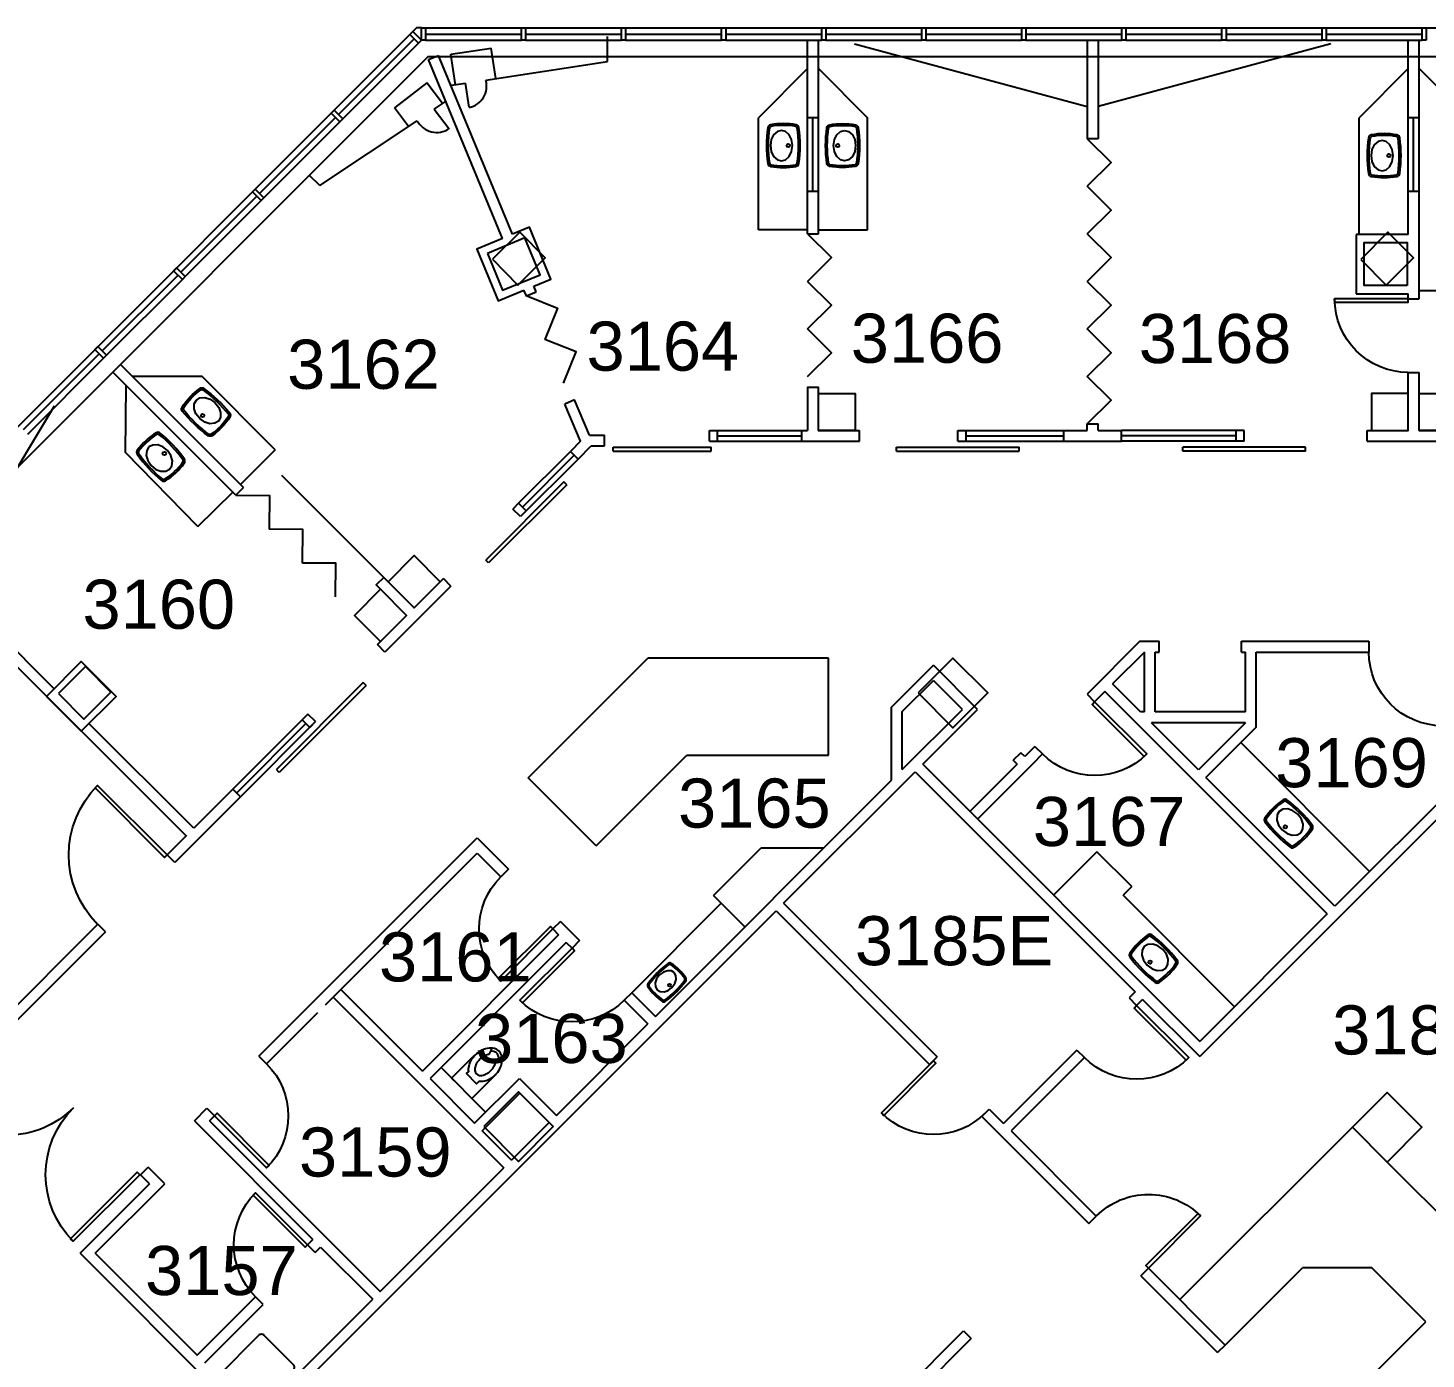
# Model space of a CAD drawing. Header units: inches. Extents: x -1169 to 5569, y -44 to 4300.
# Drawn here: x 1024 to 1707, y 2190 to 2840 of the extents above; entities that cross this region are included whole.
import ezdxf

# ---------------------------------------------------------------- set-up
doc = ezdxf.new("R2010")
doc.units = ezdxf.units.IN
doc.header["$LTSCALE"] = 96
doc.header["$MEASUREMENT"] = 0
doc.layers.get('0').update_dxf_attribs({"linetype": 'CONTINUOUS'})
for name, color, linetype in [('A-ANNO-ROOM', 4, 'CONTINUOUS'), ('A-DOOR', 2, 'CONTINUOUS'), ('A-FLOR-CASE', 3, 'CONTINUOUS'), ('A-FLOR-PFIX', 2, 'CONTINUOUS'), ('A-GLAZ', 2, 'CONTINUOUS'), ('A-GLAZ-SILL', 1, 'CONTINUOUS'), ('A-WALL-FULL', 6, 'CONTINUOUS')]:
    doc.layers.add(name, color=color, linetype=linetype)
doc.styles.add('Arial', font='arial.ttf')

# ---------------------------------------------------------------- blocks, each defined once
blk = doc.blocks.new('P2477016')
for p, q in [((-3.603083, -23.831759), (-3.603083, -23.831759)), ((-2.504894, -21.068753), (-2.504894, -21.068753))]:
    blk.add_line(p, q)
for points in [[(-6.93083, -16.399601, -0.022673), (-7, -14.875), (-7, 0), (-3.020761, 0), (0, 0), (3.020761, 0), (7, 0), (7, -14.875)], [(-6.937926, -16.211212, -0.074934), (-6.387938, -12.562014, -0.085426), (-4.920528, -9.670474, -0.066386), (-3.550098, -8.264603), (-3.550098, -6.711212), (3.449902, -6.711212), (3.449902, -8.264603, -0.066386), (4.820333, -9.670474, -0.085426), (6.287743, -12.562014, -0.111314), (6.709134, -17.991061)], [(3.991504, -23.722377, -0.562484), (3.158962, -23.529526), (2.424162, -21.300368, -0.238976), (2.492058, -20.853364, 0.08035), (3.421006, -18.976205, 0.074934), (3.837731, -16.211212, 0.074934), (3.421006, -13.446218, 0.085426), (2.414145, -11.462194, 0.066386), (1.597345, -10.624271, 0.330534), (-1.69754, -10.624271, 0.066386), (-2.51434, -11.462194, 0.085426), (-3.521201, -13.446218, 0.074934), (-3.937926, -16.211212, 0.074934), (-3.521201, -18.976205, 0.08035), (-2.592253, -20.853364, -0.238976), (-2.524357, -21.300368), (-3.250575, -23.503493, -0.549653), (-4.069149, -23.710095)], [(0, -25.75, 0.143932), (2.498761, -25.015482, 0.107177), (4.949747, -22.564786, 0.077997), (6.431696, -19.212481, 0.065232), (7, -14.875)], [(-4.023967, -23.748064, 0.06085), (-2.498761, -25.015482, 0.143932), (0, -25.75)], [(-2.976493, -22.67201, 0.063273), (-1.687041, -23.754089, 0.143932), (0, -24.25)], [(0, -24.25, 0.143932), (1.687041, -23.754089, 0.059203), (2.902316, -22.750942)]]:
    blk.add_lwpolyline(points, format="xyb")
for centre, radius, start, end in [((5.443363, -16.211212), 12.38129, 180, 197.141641), ((2.746106, -17.043143), 9.558648, 197.141641, 216.672481), ((1.035634, -18.316811), 7.426057, 216.672481, 226.574161)]:
    blk.add_arc(centre, radius, start, end)
blk = doc.blocks.new('*U29')
for p, q in [((0, 0), (0, 0)), ((-36, 0), (-36, 0))]:
    blk.add_line(p, q)
blk.add_lwpolyline([(0, 0), (0, 36), (-1.75, 36), (-1.75, 0)], close=True)
blk.add_arc((0, 0), 36, 90, 180)
blk = doc.blocks.new('*U39')
for p, q in [((0, 0), (0, 0)), ((36, 0), (36, 0))]:
    blk.add_line(p, q)
blk.add_lwpolyline([(0, 0), (0, 36), (1.75, 36), (1.75, 0)], close=True)
blk.add_arc((0, 0), 36, 0, 90)
blk = doc.blocks.new('*U67')
for p, q in [((0, 0), (0, 0)), ((-46, 0), (-46, 0))]:
    blk.add_line(p, q)
blk.add_lwpolyline([(0, 0), (0, -46), (-1.75, -46), (-1.75, 0)], close=True)
blk.add_arc((0, 0), 46, 180, 270)
blk = doc.blocks.new('*U68')
for p, q in [((0, 0), (0, 0)), ((46, 0), (46, 0))]:
    blk.add_line(p, q)
blk.add_lwpolyline([(0, 0), (0, -46), (1.75, -46), (1.75, 0)], close=True)
blk.add_arc((0, 0), 46, 270, 0)
blk = doc.blocks.new('*U53')
for p, q in [((0, 0), (0, 0)), ((36, 0), (36, 0))]:
    blk.add_line(p, q)
blk.add_lwpolyline([(0, 0), (0, 36), (1.75, 36), (1.75, 0)], close=True)
blk.add_arc((0, 0), 36, 0, 90)
blk = doc.blocks.new('*U46')
for p, q in [((0, 0), (0, 0)), ((-36, 0), (-36, 0))]:
    blk.add_line(p, q)
blk.add_lwpolyline([(0, 0), (0, -36), (-1.75, -36), (-1.75, 0)], close=True)
blk.add_arc((0, 0), 36, 180, 270)
blk = doc.blocks.new('*U103')
for p, q in [((0, 0), (0, 0)), ((36, 0), (36, 0))]:
    blk.add_line(p, q)
blk.add_lwpolyline([(0, 0), (0, -36), (1.75, -36), (1.75, 0)], close=True)
blk.add_arc((0, 0), 36, 270, 0)
blk = doc.blocks.new('*U31')
for p, q in [((0, 0), (0, 0)), ((-48, 0), (-48, 0))]:
    blk.add_line(p, q)
blk.add_lwpolyline([(0, 0), (0, -48), (-1.75, -48), (-1.75, 0)], close=True)
blk.add_arc((0, 0), 48, 180, 270)
blk = doc.blocks.new('*U104')
for p, q in [((0, 0), (0, 0)), ((36, 0), (36, 0))]:
    blk.add_line(p, q)
blk.add_lwpolyline([(0, 0), (0, 36), (1.75, 36), (1.75, 0)], close=True)
blk.add_arc((0, 0), 36, 0, 90)
blk = doc.blocks.new('*U116')
for p, q in [((0, 0), (0, 0)), ((-36, 0), (-36, 0))]:
    blk.add_line(p, q)
blk.add_lwpolyline([(0, 0), (0, -36), (-1.75, -36), (-1.75, 0)], close=True)
blk.add_arc((0, 0), 36, 180, 270)

msp = doc.modelspace()

# ---------------------------------------------------------------- hatches: boundary and pattern name
at = {"layer": 'A-WALL-FULL'}
h = msp.add_hatch(color=256, dxfattribs=at)
h.paths.add_polyline_path([(1671.39, 2303.32), (1688.36, 2286.35), (1705.33, 2303.32), (1688.36, 2320.29)], flags=17)
h.paths.add_polyline_path([(1671.39, 2303.32), (1688.36, 2286.35), (1705.33, 2303.32), (1688.36, 2320.29)])

# ---------------------------------------------------------------- linework, layer by layer
at = {"layer": 'A-DOOR'}
for p, q in [((1310.14, 2635.49), (1358.14, 2635.49)), ((1310.14, 2633.49), (1310.14, 2635.49)), ((1310.14, 2633.49), (1358.14, 2633.49)), ((1358.14, 2633.49), (1358.14, 2635.49)), ((1448.65, 2635.49), (1508.65, 2635.49)), ((1448.65, 2633.49), (1448.65, 2635.49)), ((1448.65, 2633.49), (1508.65, 2633.49)), ((1508.65, 2633.49), (1508.65, 2635.49)), ((1648.55, 2635.49), (1588.55, 2635.49)), ((1588.55, 2633.49), (1588.55, 2635.49)), ((1648.55, 2633.49), (1588.55, 2633.49)), ((1648.55, 2633.49), (1648.55, 2635.49)), ((1286.11, 2618.55), (1247.93, 2580.37)), ((1287.53, 2617.13), (1249.34, 2578.95)), ((1287.53, 2617.13), (1286.11, 2618.55)), ((1249.34, 2578.95), (1247.93, 2580.37)), ((1188.09, 2520.53), (1145.67, 2478.1)), ((1189.51, 2519.12), (1147.08, 2476.69)), ((1189.51, 2519.12), (1188.09, 2520.53)), ((1147.08, 2476.69), (1145.67, 2478.1))]:
    msp.add_line(p, q, dxfattribs=at)
for points in [[(1541.88, 2786.19), (1553.49, 2774.58), (1541.88, 2762.97)], [(1541.88, 2739.74), (1553.49, 2751.35), (1541.88, 2762.97)], [(1405.22, 2739.74), (1416.83, 2728.13), (1405.22, 2716.51)], [(1541.88, 2739.74), (1553.49, 2728.13), (1541.88, 2716.51)], [(1405.22, 2693.29), (1416.83, 2704.9), (1405.22, 2716.51)], [(1541.88, 2693.29), (1553.49, 2704.9), (1541.88, 2716.51)], [(1267.76, 2709.53), (1283, 2703.42), (1276.89, 2688.17)], [(1405.22, 2670.06), (1416.83, 2681.68), (1405.22, 2693.29)], [(1541.88, 2670.06), (1553.49, 2681.68), (1541.88, 2693.29)], [(1286.01, 2666.82), (1292.13, 2682.06), (1276.89, 2688.17)], [(1541.88, 2646.84), (1553.49, 2658.45), (1541.88, 2670.06)], [(1125.82, 2612.12), (1142.25, 2611.95), (1142.08, 2595.53)], [(1158.34, 2578.94), (1158.5, 2595.36), (1142.08, 2595.53)], [(1174.59, 2562.35), (1174.76, 2578.78), (1158.34, 2578.94)]]:
    msp.add_lwpolyline(points, dxfattribs=at)
at = {"layer": 'A-FLOR-CASE'}
for p, q in [((1405.22, 2820.46), (1381.22, 2796.46)), ((1410.47, 2820.46), (1434.47, 2796.46)), ((1698.73, 2820.46), (1674.73, 2796.46)), ((1703.98, 2820.46), (1727.98, 2796.46)), ((1381.22, 2741.74), (1381.22, 2796.46)), ((1434.47, 2741.74), (1434.47, 2796.46)), ((1674.73, 2739.42), (1674.73, 2796.46)), ((1405.22, 2741.74), (1381.22, 2741.74)), ((1410.47, 2741.74), (1434.47, 2741.74)), ((1703.98, 2712.04), (1727.98, 2712.04)), ((1071.87, 2632.96), (1072.23, 2665.71)), ((1109.31, 2670), (1075.37, 2670)), ((1145.09, 2634.21), (1109.31, 2670)), ((1107.25, 2596.79), (1071.87, 2632.96)), ((1145.09, 2634.21), (1128.12, 2617.24)), ((1107.25, 2596.79), (1124.41, 2613.57)), ((1268.72, 2474.03), (1327.1, 2532.4)), ((1415.48, 2532.4), (1327.1, 2532.4)), ((1415.48, 2485.08), (1415.48, 2532.4)), ((1679.83, 2428.23), (1616.85, 2491.2)), ((1301.92, 2440.84), (1346.15, 2485.08)), ((1346.15, 2485.08), (1415.48, 2485.08)), ((1301.92, 2440.84), (1268.72, 2474.03)), ((1359.3, 2416.53), (1382.52, 2439.75)), ((1382.52, 2439.75), (1413.13, 2439.75)), ((1546.6, 2437.92), (1525.39, 2416.71)), ((1563.58, 2420.95), (1546.6, 2437.92)), ((1563.58, 2420.95), (1559.33, 2416.71)), ((1319.29, 2369.06), (1363.03, 2412.8)), ((1359.3, 2416.53), (1374.61, 2401.22)), ((1613.82, 2362.22), (1559.33, 2416.71)), ((1587.11, 2219.11), (1671.39, 2303.32)), ((1688.36, 2286.35), (1766.19, 2208.52)), ((1609.28, 2196.94), (1647.04, 2234.69)), ((1680.98, 2234.69), (1647.04, 2234.69)), ((1707.32, 2208.36), (1680.98, 2234.69)), ((1652.59, 2153.63), (1707.32, 2208.36))]:
    msp.add_line(p, q, dxfattribs=at)
msp.add_lwpolyline([(1424.47, 2661.74), (1428.47, 2661.74), (1428.47, 2643.74), (1410.47, 2643.74), (1410.47, 2661.74), (1424.47, 2661.74)], dxfattribs=at)
for points in [[(1680.73, 2643.74), (1698.73, 2643.74), (1698.73, 2661.74), (1680.73, 2661.74)], [(1721.98, 2643.74), (1703.98, 2643.74), (1703.98, 2661.74), (1721.98, 2661.74)], [(1225.7, 2569.81), (1212.97, 2557.08), (1200.25, 2569.81), (1212.97, 2582.53)], [(1196.53, 2540.63), (1209.26, 2553.36), (1196.53, 2566.09), (1183.8, 2553.36)]]:
    msp.add_lwpolyline(points, close=True, dxfattribs=at)
at = {"layer": 'A-FLOR-PFIX'}
for points in [[(1401, 2791.59, 0.319535), (1399.68, 2792.97, 0.093638), (1387.12, 2792.97, 0.319535), (1385.8, 2791.59, 0.073603), (1385.8, 2774.07, 0.319535), (1387.12, 2772.69, 0.093638), (1399.68, 2772.69, 0.319535), (1401, 2774.07, 0.073603)], [(1400.19, 2791.46, 0.319535), (1399.53, 2792.15, 0.093638), (1387.27, 2792.15, 0.319535), (1386.61, 2791.46, 0.073603), (1386.61, 2774.19, 0.319535), (1387.27, 2773.5, 0.093638), (1399.53, 2773.5, 0.319535), (1400.19, 2774.19, 0.073603)], [(1414.68, 2791.59, -0.319535), (1416, 2792.97, -0.093638), (1428.56, 2792.97, -0.319535), (1429.89, 2791.59, -0.073603), (1429.89, 2774.07, -0.319535), (1428.56, 2772.69, -0.093638), (1416, 2772.69, -0.319535), (1414.68, 2774.07, -0.073603)], [(1415.49, 2791.46, -0.319535), (1416.16, 2792.15, -0.093638), (1428.41, 2792.15, -0.319535), (1429.07, 2791.46, -0.073603), (1429.07, 2774.19, -0.319535), (1428.41, 2773.5, -0.093638), (1416.16, 2773.5, -0.319535), (1415.49, 2774.19, -0.073603)], [(1694.52, 2786.69, 0.319535), (1693.19, 2788.07, 0.093638), (1680.63, 2788.07, 0.319535), (1679.31, 2786.69, 0.073603), (1679.31, 2769.18, 0.319535), (1680.63, 2767.8, 0.093638), (1693.19, 2767.8, 0.319535), (1694.52, 2769.18, 0.073603)], [(1693.7, 2786.57, 0.319535), (1693.04, 2787.26, 0.093638), (1680.79, 2787.26, 0.319535), (1680.12, 2786.57, 0.073603), (1680.12, 2769.3, 0.319535), (1680.79, 2768.61, 0.093638), (1693.04, 2768.61, 0.319535), (1693.7, 2769.3, 0.073603)], [(1099.66, 2653.17, -0.319535), (1099.58, 2655.08, -0.093638), (1108.22, 2664.19, -0.319535), (1110.13, 2664.21, -0.073603), (1122.84, 2652.15, -0.319535), (1122.93, 2650.24, -0.093638), (1114.28, 2641.13, -0.319535), (1112.37, 2641.12, -0.073603)], [(1100.31, 2653.68, -0.319535), (1100.27, 2654.64, -0.093638), (1108.7, 2663.53, -0.319535), (1109.66, 2663.53, -0.073603), (1122.19, 2651.64, -0.319535), (1122.23, 2650.69, -0.093638), (1113.8, 2641.8, -0.319535), (1112.84, 2641.79, -0.073603)], [(1088.79, 2642.42, 0.319535), (1086.88, 2642.53, 0.093638), (1077.68, 2633.99, 0.319535), (1077.64, 2632.07, 0.073603), (1089.56, 2619.24, 0.319535), (1091.47, 2619.13, 0.093638), (1100.67, 2627.67, 0.319535), (1100.71, 2629.58, 0.073603)], [(1088.28, 2641.78, 0.319535), (1087.32, 2641.83, 0.093638), (1078.34, 2633.5, 0.319535), (1078.33, 2632.54, 0.073603), (1090.07, 2619.88, 0.319535), (1091.03, 2619.83, 0.093638), (1100.01, 2628.16, 0.319535), (1100.03, 2629.12, 0.073603)], [(1641.07, 2440.11, 0.319535), (1642.98, 2440.07, 0.093638), (1651.86, 2448.95, 0.319535), (1651.83, 2450.86, 0.073603), (1639.44, 2463.25, 0.319535), (1637.53, 2463.28, 0.093638), (1628.65, 2454.4, 0.319535), (1628.69, 2452.49, 0.073603)], [(1641.56, 2440.77, 0.319535), (1642.52, 2440.75, 0.093638), (1651.18, 2449.42, 0.319535), (1651.16, 2450.37, 0.073603), (1638.95, 2462.58, 0.319535), (1638, 2462.6, 0.093638), (1629.33, 2453.94, 0.319535), (1629.35, 2452.98, 0.073603)], [(1575.07, 2374.1, 0.319535), (1576.98, 2374.06, 0.093638), (1585.86, 2382.94, 0.319535), (1585.82, 2384.86, 0.073603), (1573.44, 2397.24, 0.319535), (1571.52, 2397.28, 0.093638), (1562.64, 2388.4, 0.319535), (1562.68, 2386.49, 0.073603)], [(1575.56, 2374.76, 0.319535), (1576.51, 2374.75, 0.093638), (1585.18, 2383.41, 0.319535), (1585.16, 2384.37, 0.073603), (1572.95, 2396.58, 0.319535), (1571.99, 2396.6, 0.093638), (1563.33, 2387.93, 0.319535), (1563.34, 2386.98, 0.073603)], [(1345.7, 2374.75, 0.319535), (1345.73, 2376.28, 0.093638), (1338.63, 2383.39, 0.319535), (1337.1, 2383.36, 0.073603), (1327.19, 2373.45, 0.319535), (1327.16, 2371.92, 0.093638), (1334.26, 2364.81, 0.319535), (1335.79, 2364.85, 0.073603)], [(1345.17, 2375.14, 0.319535), (1345.18, 2375.91, 0.093638), (1338.25, 2382.84, 0.319535), (1337.49, 2382.83, 0.073603), (1327.72, 2373.06, 0.319535), (1327.7, 2372.29, 0.093638), (1334.63, 2365.36, 0.319535), (1335.4, 2365.38, 0.073603)]]:
    msp.add_lwpolyline(points, format="xyb", close=True, dxfattribs=at)
for points in [[(1392.42, 2790.25), (1390.45, 2789.73), (1388.6, 2788.08), (1387.45, 2785.76), (1387.02, 2782.83), (1387.45, 2779.89), (1388.6, 2777.58), (1390.45, 2775.93), (1392.42, 2775.41), (1394.39, 2775.93), (1396.24, 2777.58), (1397.39, 2779.89), (1397.82, 2782.83), (1397.39, 2785.76), (1396.24, 2788.08), (1394.39, 2789.73)], [(1423.26, 2790.25), (1425.24, 2789.73), (1427.08, 2788.08), (1428.23, 2785.76), (1428.67, 2782.83), (1428.23, 2779.89), (1427.08, 2777.58), (1425.24, 2775.93), (1423.26, 2775.41), (1421.29, 2775.93), (1419.44, 2777.58), (1418.29, 2779.89), (1417.86, 2782.83), (1418.29, 2785.76), (1419.44, 2788.08), (1421.29, 2789.73)], [(1685.93, 2785.36), (1683.96, 2784.84), (1682.11, 2783.18), (1680.96, 2780.87), (1680.53, 2777.93), (1680.96, 2775), (1682.11, 2772.69), (1683.96, 2771.03), (1685.93, 2770.51), (1687.91, 2771.03), (1689.75, 2772.69), (1690.9, 2775), (1691.34, 2777.93), (1690.9, 2780.87), (1689.75, 2783.18), (1687.91, 2784.84)], [(1106.54, 2658.48), (1108.28, 2659.56), (1110.75, 2659.76), (1113.22, 2659), (1115.65, 2657.29), (1117.48, 2654.96), (1118.36, 2652.53), (1118.29, 2650.05), (1117.31, 2648.26), (1115.57, 2647.19), (1113.1, 2646.99), (1110.63, 2647.75), (1108.21, 2649.45), (1106.37, 2651.79), (1105.49, 2654.22), (1105.56, 2656.69)], [(1083.41, 2635.61), (1082.32, 2633.88), (1082.08, 2631.41), (1082.82, 2628.93), (1084.5, 2626.49), (1086.81, 2624.63), (1089.23, 2623.72), (1091.71, 2623.76), (1093.51, 2624.72), (1094.6, 2626.45), (1094.83, 2628.91), (1094.1, 2631.39), (1092.42, 2633.84), (1090.11, 2635.7), (1087.69, 2636.61), (1085.21, 2636.56)], [(1646.2, 2447.12), (1647.23, 2448.88), (1647.36, 2451.36), (1646.54, 2453.81), (1644.77, 2456.19), (1642.39, 2457.96), (1639.94, 2458.78), (1637.46, 2458.65), (1635.7, 2457.62), (1634.67, 2455.86), (1634.54, 2453.38), (1635.36, 2450.93), (1637.13, 2448.55), (1639.51, 2446.78), (1641.96, 2445.96), (1644.44, 2446.09)], [(1580.19, 2381.11), (1581.22, 2382.88), (1581.36, 2385.35), (1580.53, 2387.8), (1578.77, 2390.19), (1576.38, 2391.95), (1573.93, 2392.78), (1571.46, 2392.64), (1569.69, 2391.61), (1568.67, 2389.85), (1568.53, 2387.37), (1569.35, 2384.92), (1571.12, 2382.54), (1573.5, 2380.77), (1575.95, 2379.95), (1578.43, 2380.09)], [(1340.09, 2378.85), (1338.68, 2379.67), (1336.7, 2379.79), (1334.74, 2379.13), (1332.83, 2377.71), (1331.42, 2375.81), (1330.76, 2373.85), (1330.87, 2371.87), (1331.69, 2370.45), (1333.1, 2369.63), (1335.08, 2369.52), (1337.04, 2370.18), (1338.95, 2371.6), (1340.36, 2373.5), (1341.02, 2375.46), (1340.91, 2377.44)]]:
    msp.add_lwpolyline(points, close=True, dxfattribs=at)
msp.add_lwpolyline([(1134.11, 2164.85), (1153.91, 2184.65, 0.414214), (1153.91, 2187.48), (1139.76, 2201.62, 0.414214), (1136.94, 2201.62), (1117.14, 2181.82)], format="xyb", dxfattribs=at)
for centre, radius in [((1395.77, 2782.83), 0.825), ((1419.91, 2782.83), 0.825), ((1689.28, 2777.93), 0.825), ((1109.62, 2650.94), 0.825), ((1090.91, 2632.44), 0.825), ((1638.58, 2450), 0.825), ((1572.57, 2383.99), 0.825), ((1337.79, 2372.76), 0.66)]:
    msp.add_circle(centre, radius, dxfattribs=at)
at = {"layer": 'A-GLAZ'}
for p, q in [((1211.57, 2837.82), (172.96, 1799.21)), ((1175.93, 2797.94), (1212.99, 2834.99)), ((1217.52, 2840.28), (1803.27, 2840.28)), ((1218.52, 2837.28), (1265.42, 2837.28)), ((1267.42, 2837.28), (1314.31, 2837.28)), ((1316.31, 2837.28), (1363.21, 2837.28)), ((1365.21, 2837.28), (1412.1, 2837.28)), ((1414.1, 2837.28), (1461, 2837.28)), ((1463, 2837.28), (1509.89, 2837.28)), ((1511.89, 2837.28), (1558.79, 2837.28)), ((1560.79, 2837.28), (1607.68, 2837.28)), ((1609.68, 2837.28), (1656.58, 2837.28)), ((1658.58, 2837.28), (1705.47, 2837.28)), ((1178.05, 2795.82), (1215.11, 2832.87)), ((1218.52, 2834.28), (1265.42, 2834.28)), ((1267.42, 2834.28), (1314.31, 2834.28)), ((1316.31, 2834.28), (1363.21, 2834.28)), ((1365.21, 2834.28), (1412.1, 2834.28)), ((1414.1, 2834.28), (1461, 2834.28)), ((1463, 2834.28), (1509.89, 2834.28)), ((1511.89, 2834.28), (1558.79, 2834.28)), ((1560.79, 2834.28), (1607.68, 2834.28)), ((1609.68, 2834.28), (1656.58, 2834.28)), ((1658.58, 2834.28), (1705.47, 2834.28)), ((1137.47, 2759.47), (1174.52, 2796.52)), ((1139.59, 2757.35), (1176.64, 2794.4)), ((1410.47, 2796.46), (1405.22, 2796.46)), ((1407.84, 2760.46), (1407.84, 2796.46)), ((1703.98, 2796.46), (1698.73, 2796.46)), ((1701.35, 2760.46), (1701.35, 2796.46)), ((1410.47, 2760.46), (1405.22, 2760.46)), ((1703.98, 2760.46), (1698.73, 2760.46)), ((1099, 2721), (1136.05, 2758.06)), ((1101.12, 2718.88), (1138.17, 2755.93)), ((1060.53, 2682.54), (1097.59, 2719.59)), ((1062.65, 2680.41), (1099.71, 2717.47)), ((1022.07, 2644.07), (1059.12, 2681.12)), ((1024.19, 2641.95), (1061.24, 2679)), ((1361.22, 2643.74), (1402.32, 2643.74)), ((1482.65, 2643.74), (1530.47, 2643.74)), ((1614.55, 2643.74), (1558.55, 2643.74)), ((1361.22, 2641.12), (1402.32, 2641.12)), ((1361.22, 2638.49), (1402.32, 2638.49)), ((1482.65, 2641.12), (1530.47, 2641.12)), ((1482.65, 2638.49), (1530.47, 2638.49)), ((1614.55, 2641.12), (1558.55, 2641.12)), ((1614.55, 2638.49), (1558.55, 2638.49)), ((1264.01, 2608.12), (1289.34, 2633.44)), ((1265.87, 2606.26), (1291.2, 2631.59)), ((1293.05, 2629.73), (1264.9, 2601.58)), ((1198.12, 2571.93), (1148.3, 2621.75)), ((1158.22, 2502.32), (1124.41, 2468.51)), ((1160.07, 2500.47), (1126.26, 2466.66)), ((1164.76, 2501.44), (1128.12, 2464.8))]:
    msp.add_line(p, q, dxfattribs=at)
for points in [[(1267.42, 2834.28), (1265.42, 2834.28), (1265.42, 2840.28), (1267.42, 2840.28)], [(1316.31, 2834.28), (1314.31, 2834.28), (1314.31, 2840.28), (1316.31, 2840.28)]]:
    msp.add_lwpolyline(points, close=True, dxfattribs=at)
at = {"layer": 'A-GLAZ-SILL'}
for q in [(182.16, 1788.6), (1842.05, 2826.28)]:
    msp.add_line((1219.84, 2826.28), q, dxfattribs=at)
at = {"layer": 'A-WALL-FULL'}
for p, q in [((1214.04, 2840.28), (1212.28, 2838.53)), ((1216.52, 2840.28), (1214.04, 2840.28)), ((1307.51, 2823.89), (1307.51, 2836.15)), ((1230.91, 2827.43), (1250.68, 2830.43)), ((1252.94, 2815.54), (1250.68, 2830.43)), ((1405.22, 2739.74), (1405.22, 2834.28)), ((1410.47, 2739.74), (1410.47, 2834.28)), ((1428.2, 2832.46), (1541.88, 2801.91)), ((1541.88, 2834.28), (1541.88, 2786.19)), ((1547.13, 2834.28), (1547.13, 2786.19)), ((1660.81, 2832.46), (1547.13, 2801.91)), ((1698.73, 2739.42), (1698.73, 2834.28)), ((1703.98, 2708.04), (1703.98, 2834.28)), ((1256.14, 2737.5), (1219.96, 2824.86)), ((1219.98, 2824.81), (1224.81, 2826.87)), ((1260.99, 2739.51), (1224.81, 2826.87)), ((1233.17, 2812.54), (1230.91, 2827.43)), ((1247.98, 2814.85), (1307.51, 2823.89)), ((1219.15, 2813.41), (1203.3, 2801.22)), ((1226.9, 2803.34), (1219.15, 2813.41)), ((1231.19, 2812.3), (1238.1, 2813.35)), ((1239.88, 2801.6), (1238.09, 2813.35)), ((1210.27, 2792.15), (1203.3, 2801.22)), ((1222.77, 2800.56), (1228.59, 2804.47)), ((1166.82, 2763.29), (1214.49, 2794.99)), ((1222.77, 2800.56), (1230.09, 2791.05)), ((1547.13, 2786.19), (1541.88, 2786.19)), ((1166.82, 2763.29), (1161.83, 2768.28)), ((1405.22, 2739.74), (1410.47, 2739.74)), ((1698.73, 2739.42), (1673.18, 2739.42)), ((1673.18, 2739.42), (1673.18, 2710.42)), ((1267.79, 2709.39), (1266.64, 2712.16)), ((1272.64, 2711.4), (1271.49, 2714.17)), ((1267.79, 2709.39), (1272.64, 2711.4)), ((1673.18, 2710.42), (1698.73, 2710.42)), ((1698.73, 2708.04), (1698.73, 2710.42)), ((1698.73, 2708.04), (1703.98, 2708.04)), ((1069.46, 2675.91), (1065.75, 2672.19)), ((1125.82, 2612.12), (1065.75, 2672.19)), ((1129.54, 2615.83), (1069.46, 2675.91)), ((1698.73, 2643.74), (1698.73, 2672.04)), ((1698.73, 2672.04), (1703.98, 2672.04)), ((1703.98, 2643.74), (1703.98, 2672.04)), ((1291.39, 2658.64), (1286.56, 2656.58)), ((1298.72, 2641.44), (1291.39, 2658.64)), ((985.33, 2569.25), (1037.22, 2655.79)), ((1294.31, 2638.41), (1286.56, 2656.58)), ((1357.22, 2643.74), (1361.22, 2643.74)), ((1357.22, 2638.49), (1357.22, 2643.74)), ((1361.22, 2638.49), (1361.22, 2643.74)), ((1402.32, 2643.74), (1405.21, 2643.74)), ((1402.32, 2638.49), (1402.32, 2643.74)), ((1410.46, 2643.74), (1430.65, 2643.74)), ((1430.65, 2638.49), (1430.65, 2643.74)), ((1478.65, 2643.74), (1482.65, 2643.74)), ((1478.65, 2638.49), (1478.65, 2643.74)), ((1482.65, 2638.49), (1482.65, 2643.74)), ((1530.47, 2638.49), (1530.47, 2643.74)), ((1530.47, 2643.74), (1541.88, 2643.74)), ((1541.88, 2643.74), (1541.88, 2646.84)), ((1541.88, 2646.84), (1547.13, 2646.84)), ((1547.13, 2643.74), (1547.13, 2646.84)), ((1547.13, 2643.74), (1558.55, 2643.74)), ((1558.55, 2638.49), (1558.55, 2643.74)), ((1618.55, 2643.74), (1614.55, 2643.74)), ((1614.55, 2638.49), (1614.55, 2643.74)), ((1618.55, 2638.49), (1618.55, 2643.74)), ((1678.55, 2643.74), (1698.73, 2643.74)), ((1678.55, 2638.49), (1678.55, 2643.74)), ((1703.98, 2643.74), (1724.17, 2643.74)), ((1294.31, 2638.41), (1289.34, 2633.44)), ((1298.72, 2641.44), (1305.91, 2641.44)), ((1305.91, 2636.19), (1305.91, 2641.44)), ((1357.22, 2638.49), (1361.22, 2638.49)), ((1402.32, 2638.49), (1430.65, 2638.49)), ((1478.65, 2638.49), (1482.65, 2638.49)), ((1530.47, 2638.49), (1558.55, 2638.49)), ((1618.55, 2638.49), (1614.55, 2638.49)), ((1678.55, 2638.49), (1724.17, 2638.49)), ((1293.05, 2629.73), (1289.34, 2633.44)), ((1293.05, 2629.73), (1299.51, 2636.19)), ((1299.51, 2636.19), (1305.91, 2636.19)), ((1129.54, 2615.83), (1125.82, 2612.12)), ((1264.01, 2608.12), (1261.19, 2605.29)), ((1264.9, 2601.58), (1261.19, 2605.29)), ((1267.73, 2604.41), (1264.01, 2608.12)), ((964.35, 2582.81), (1101.53, 2445.63)), ((1037.06, 2517.52), (968.06, 2586.52)), ((1212.97, 2557.08), (1227.24, 2571.35)), ((1230.96, 2567.64), (1227.24, 2571.35)), ((1230.96, 2567.64), (1198.7, 2535.38)), ((1194.99, 2539.09), (1209.26, 2553.36)), ((1198.7, 2535.38), (1194.99, 2539.09)), ((1567.63, 2540.69), (1541.77, 2514.82)), ((1569.81, 2535.44), (1554.24, 2519.87)), ((1567.63, 2540.69), (1577.06, 2540.69)), ((1569.81, 2506.18), (1569.81, 2535.44)), ((1575.06, 2535.44), (1577.06, 2535.44)), ((1575.06, 2506.18), (1575.06, 2535.44)), ((1577.06, 2535.44), (1577.06, 2540.69)), ((1617.16, 2535.44), (1617.16, 2540.69)), ((1617.16, 2540.69), (1679.45, 2540.69)), ((1617.16, 2535.44), (1619.16, 2535.44)), ((1619.16, 2506.18), (1619.16, 2535.44)), ((1624.41, 2535.44), (1679.45, 2535.44)), ((1624.41, 2498.75), (1624.41, 2535.44)), ((1679.45, 2540.69), (1679.45, 2535.44)), ((1446.18, 2508.52), (1466.68, 2529.02)), ((1488.25, 2507.45), (1466.68, 2529.02)), ((1451.43, 2506.34), (1466.68, 2521.59)), ((1480.83, 2507.45), (1466.68, 2521.59)), ((1541.77, 2514.82), (1545.48, 2511.11)), ((1550.53, 2516.16), (1545.48, 2511.11)), ((1659.14, 2407.54), (1550.53, 2516.16)), ((1567.93, 2506.18), (1554.24, 2519.87)), ((1446.18, 2472.8), (1446.18, 2508.52)), ((1451.43, 2478.05), (1480.83, 2507.45)), ((1461.45, 2480.65), (1488.25, 2507.45)), ((1105.24, 2449.34), (1054.03, 2500.55)), ((1161.05, 2505.15), (1158.22, 2502.32)), ((1161.93, 2498.61), (1158.22, 2502.32)), ((1164.76, 2501.44), (1161.05, 2505.15)), ((1164.76, 2501.44), (1161.93, 2498.61)), ((1451.43, 2478.05), (1451.43, 2506.34)), ((1569.81, 2506.18), (1567.93, 2506.18)), ((1596.17, 2477.94), (1573.18, 2500.93)), ((1619.16, 2500.93), (1573.18, 2500.93)), ((1619.16, 2506.18), (1575.06, 2506.18)), ((1619.16, 2500.93), (1596.17, 2477.94)), ((1624.41, 2498.75), (1599.88, 2474.23)), ((1516.31, 2489.36), (1511.32, 2484.38)), ((1516.31, 2489.36), (1520.02, 2485.65)), ((1461.45, 2480.65), (1596.85, 2345.25)), ((1507.61, 2480.66), (1484.52, 2457.58)), ((1515.04, 2480.66), (1488.23, 2453.86)), ((1509.41, 2486.29), (1505.7, 2482.58)), ((1507.61, 2480.66), (1505.7, 2482.58)), ((1511.32, 2484.38), (1509.41, 2486.29)), ((1520.02, 2485.65), (1515.04, 2480.66)), ((1732.44, 2480.84), (1662.86, 2411.26)), ((1393.51, 2412.71), (1457.74, 2476.93)), ((1457.74, 2476.93), (1565.22, 2369.45)), ((1733.97, 2474.95), (1596.85, 2337.82)), ((1662.86, 2411.26), (1599.88, 2474.23)), ((1124.41, 2468.51), (1105.24, 2449.34)), ((1128.12, 2464.8), (1124.41, 2468.51)), ((1330.87, 2357.48), (1446.18, 2472.8)), ((1128.12, 2464.8), (1096.04, 2432.72)), ((1101.69, 2445.79), (1092.33, 2436.43)), ((1137.15, 2338.06), (1243.72, 2444.63)), ((1243.72, 2444.63), (1259.01, 2429.34)), ((1096.04, 2432.72), (1092.33, 2436.43)), ((1169.62, 2363.1), (1243.72, 2437.2)), ((1243.72, 2437.2), (1255.3, 2425.63)), ((1259.01, 2429.34), (1255.3, 2425.63)), ((1393.51, 2412.71), (1468.55, 2337.67)), ((1160.52, 2179.71), (1389.8, 2408.99)), ((1389.8, 2408.99), (1464.84, 2333.96)), ((1659.14, 2407.54), (1596.85, 2345.25)), ((1058.39, 2402.49), (977.43, 2321.53)), ((1062.1, 2398.78), (1014.9, 2351.58)), ((1062.1, 2398.78), (1058.39, 2402.49)), ((1284.47, 2403.88), (1280.75, 2400.17)), ((1280.75, 2400.17), (1283.58, 2397.34)), ((1284.47, 2403.88), (1293.84, 2394.51)), ((1283.58, 2397.34), (1217.01, 2330.77)), ((1287.29, 2393.63), (1220.72, 2327.06)), ((1287.29, 2393.63), (1290.12, 2390.8)), ((1293.84, 2394.51), (1290.12, 2390.8)), ((1177.15, 2370.63), (1217.01, 2330.77)), ((1173.44, 2366.91), (1256.87, 2283.49)), ((1319.29, 2369.06), (1315.58, 2365.35)), ((1315.58, 2365.35), (1327.15, 2353.77)), ((1319.29, 2369.06), (1330.87, 2357.48)), ((1565.22, 2369.45), (1562.28, 2366.51)), ((1562.28, 2366.51), (1565.99, 2362.8)), ((1568.93, 2365.74), (1565.99, 2362.8)), ((1568.93, 2365.74), (1596.85, 2337.82)), ((1140.87, 2334.34), (1165.91, 2359.39)), ((1282.51, 2309.13), (1327.15, 2353.77)), ((1137.15, 2338.06), (1140.87, 2334.34)), ((1464.84, 2333.96), (1468.55, 2337.67)), ((1536.82, 2341.06), (1500.99, 2305.23)), ((1540.54, 2337.34), (1504.71, 2301.51)), ((1536.82, 2341.06), (1540.54, 2337.34)), ((1226.12, 2332.45), (1247.91, 2310.66)), ((1220.72, 2327.06), (1242.52, 2305.26)), ((1242.52, 2305.26), (1264.45, 2327.19)), ((1264.45, 2327.19), (1282.51, 2309.13)), ((1246.23, 2301.55), (1264.63, 2319.95)), ((1264.63, 2319.95), (1278.98, 2305.6)), ((1671.39, 2303.32), (1688.36, 2320.29)), ((1688.36, 2320.29), (1705.33, 2303.32)), ((1105.57, 2306.47), (1111.7, 2312.6)), ((1111.7, 2312.6), (1115.41, 2308.89)), ((1490.29, 2308.5), (1494.01, 2312.21)), ((1494.01, 2312.21), (1500.99, 2305.23)), ((1105.57, 2306.47), (1163.53, 2248.51)), ((1112.99, 2306.47), (1115.41, 2308.89)), ((1112.99, 2306.47), (1196.42, 2223.04)), ((1260.58, 2287.2), (1278.98, 2305.6)), ((1490.29, 2308.5), (1542.56, 2256.24)), ((1688.36, 2286.35), (1671.39, 2303.32)), ((1705.33, 2303.32), (1688.36, 2286.35)), ((1260.58, 2287.2), (1246.23, 2301.55)), ((1504.71, 2301.51), (1546.27, 2259.95)), ((1079.26, 2280.16), (1082.97, 2283.87)), ((1091.12, 2275.72), (1082.97, 2283.87)), ((1196.42, 2223.04), (1256.87, 2283.49)), ((1083.69, 2275.72), (1049.75, 2241.78)), ((1049.75, 2241.78), (1083.69, 2275.72)), ((1057.18, 2241.78), (1091.12, 2275.72)), ((1083.69, 2275.72), (1079.26, 2280.16)), ((1542.56, 2256.24), (1546.27, 2259.95)), ((1160.93, 2245.91), (1163.53, 2248.51)), ((1049.75, 2241.78), (1136.17, 2155.36)), ((1057.18, 2241.78), (1106.99, 2191.97)), ((1164.65, 2242.2), (1160.93, 2245.91)), ((1164.65, 2242.2), (1167.24, 2244.8)), ((1167.24, 2244.8), (1192.71, 2219.33)), ((1568.02, 2230.78), (1571.73, 2234.49)), ((1609.28, 2196.94), (1571.73, 2234.49)), ((1568.02, 2230.78), (1605.57, 2193.22)), ((1106.99, 2191.97), (1135.48, 2220.46)), ((1139.19, 2216.75), (1135.48, 2220.46)), ((1110.7, 2188.26), (1139.19, 2216.75)), ((1136.17, 2162.79), (1192.71, 2219.33)), ((1291.99, 2006.97), (1485.19, 2200.17)), ((1371.49, 2093.9), (1481.47, 2203.88)), ((1481.47, 2203.88), (1485.19, 2200.17)), ((1609.28, 2196.94), (1605.57, 2193.22))]:
    msp.add_line(p, q, dxfattribs=at)
for points in [[(1216.52, 2834.28), (1215.11, 2832.87), (1210.86, 2837.11), (1212.28, 2838.53)], [(1218.52, 2834.28), (1216.52, 2834.28), (1216.52, 2840.28), (1218.52, 2840.28)], [(1365.21, 2834.28), (1363.21, 2834.28), (1363.21, 2840.28), (1365.21, 2840.28)], [(1414.1, 2834.28), (1412.1, 2834.28), (1412.1, 2840.28), (1414.1, 2840.28)], [(1463, 2834.28), (1461, 2834.28), (1461, 2840.28), (1463, 2840.28)], [(1511.89, 2834.28), (1509.89, 2834.28), (1509.89, 2840.28), (1511.89, 2840.28)], [(1560.79, 2834.28), (1558.79, 2834.28), (1558.79, 2840.28), (1560.79, 2840.28)], [(1609.68, 2834.28), (1607.68, 2834.28), (1607.68, 2840.28), (1609.68, 2840.28)], [(1658.58, 2834.28), (1656.58, 2834.28), (1656.58, 2840.28), (1658.58, 2840.28)], [(1707.47, 2834.28), (1705.47, 2834.28), (1705.47, 2840.28), (1707.47, 2840.28)], [(1178.05, 2795.82), (1176.64, 2794.4), (1172.4, 2798.64), (1173.81, 2800.06)], [(1139.59, 2757.35), (1138.17, 2755.93), (1133.93, 2760.18), (1135.35, 2761.59)], [(1251.31, 2727.28), (1263.71, 2714.71), (1276.97, 2727.97), (1264.56, 2740.54)], [(1675.53, 2727.24), (1687.93, 2714.67), (1701.19, 2727.93), (1688.79, 2740.5)], [(1248.76, 2730.11), (1256.19, 2712.16), (1274.55, 2719.77), (1267.11, 2737.72)], [(1698.18, 2714.42), (1677.18, 2714.42), (1677.18, 2735.42), (1698.18, 2735.42)], [(1101.12, 2718.88), (1099.71, 2717.47), (1095.46, 2721.71), (1096.88, 2723.12)], [(1062.65, 2680.41), (1061.24, 2679), (1057, 2683.24), (1058.41, 2684.66)], [(1033.35, 2513.81), (1050.32, 2496.84), (1067.29, 2513.81), (1050.32, 2530.78)], [(1039.17, 2515.15), (1051.58, 2502.58), (1064.83, 2515.83), (1052.43, 2528.41)], [(1459.25, 2515.45), (1476.23, 2498.48), (1493.2, 2515.45), (1476.23, 2532.42)], [(1247.02, 2303.62), (1263.99, 2286.65), (1280.96, 2303.62), (1263.99, 2320.59)], [(1671.39, 2303.32), (1688.36, 2286.35), (1705.33, 2303.32), (1688.36, 2320.29)]]:
    msp.add_lwpolyline(points, close=True, dxfattribs=at)
for points in [[(1271.49, 2714.17), (1279.78, 2717.6), (1269.28, 2742.94), (1260.99, 2739.51)], [(1256.14, 2737.5), (1243.53, 2732.28), (1254.03, 2706.94), (1266.64, 2712.16)], [(1410.47, 2661.74), (1410.47, 2664.74), (1405.21, 2664.74), (1405.21, 2643.74)], [(1200.25, 2569.81), (1198.12, 2571.93), (1194.41, 2568.21), (1196.53, 2566.09)]]:
    msp.add_lwpolyline(points, dxfattribs=at)
for centre, radius, start, end in [((1237.75, 2811.91), 10.65, 281.67838, 15.69102), ((1224, 2799.96), 10.73, 207.57992, 304.32507)]:
    msp.add_arc(centre, radius, start, end, dxfattribs=at)

# ---------------------------------------------------------------- block references
at = {"layer": 'A-DOOR'}
for name, p, xscale, rotation in [('*U53', (1698.73, 2708.04), -1, 90), ('*U29', (1715.45, 2535.44), -1, 180), ('*U29', (1545.48, 2511.11), -0.9999999999999991, 224.9999999999997), ('*U31', (1092.24, 2436.36), -1, 225.0000000000092), ('*U103', (1280.75, 2400.17), -1, 315.0000000000046), ('*U46', (1290.12, 2390.8), -1, 315.0000000000049), ('*U29', (1565.99, 2362.8), -0.9999999999999998, 225), ('*U67', (1014.02, 2345.39), -1, 315.0000000000042), ('*U104', (1115.41, 2308.89), -1, 225.0000000000069), ('*U46', (1466.7, 2335.81), -1, 315.0000000000046), ('*U68', (1078.9, 2280.16), -1, 315.0000000000043), ('*U39', (1571.79, 2234.55), -1, 315.0000000000046), ('*U116', (1160.93, 2245.91), -1, 225.0000000000069)]:
    msp.add_blockref(name, p, dxfattribs=dict(at, xscale=xscale, rotation=rotation))
at = {"layer": 'A-FLOR-PFIX', "rotation": 135}
msp.add_blockref('P2477016', (1236.23, 2322.34), dxfattribs=at)

# ---------------------------------------------------------------- texts
at = {"layer": 'A-ANNO-ROOM', "style": 'Arial'}
for s, p in [('3166', (1426.32, 2676.73)), ('3168', (1567.05, 2676.59)), ('3164', (1297.2, 2672.88)), ('3162', (1150.9, 2664.02)), ('3160', (1050.9, 2546.8)), ('3169', (1633.72, 2469.41)), ('3165', (1341.91, 2449.67)), ('3167', (1515.27, 2440.7)), ('3185E', (1428.3, 2382.46)), ('3161', (1195.8, 2374.54)), ('3163', (1242.73, 2334.72)), ('3180', (1661.53, 2338.87)), ('3159', (1156.7, 2279.22)), ('3157', (1081.49, 2221.36))]:
    msp.add_text(s, height=24, dxfattribs=at).set_placement(p)

doc.saveas('drawing.dxf')
